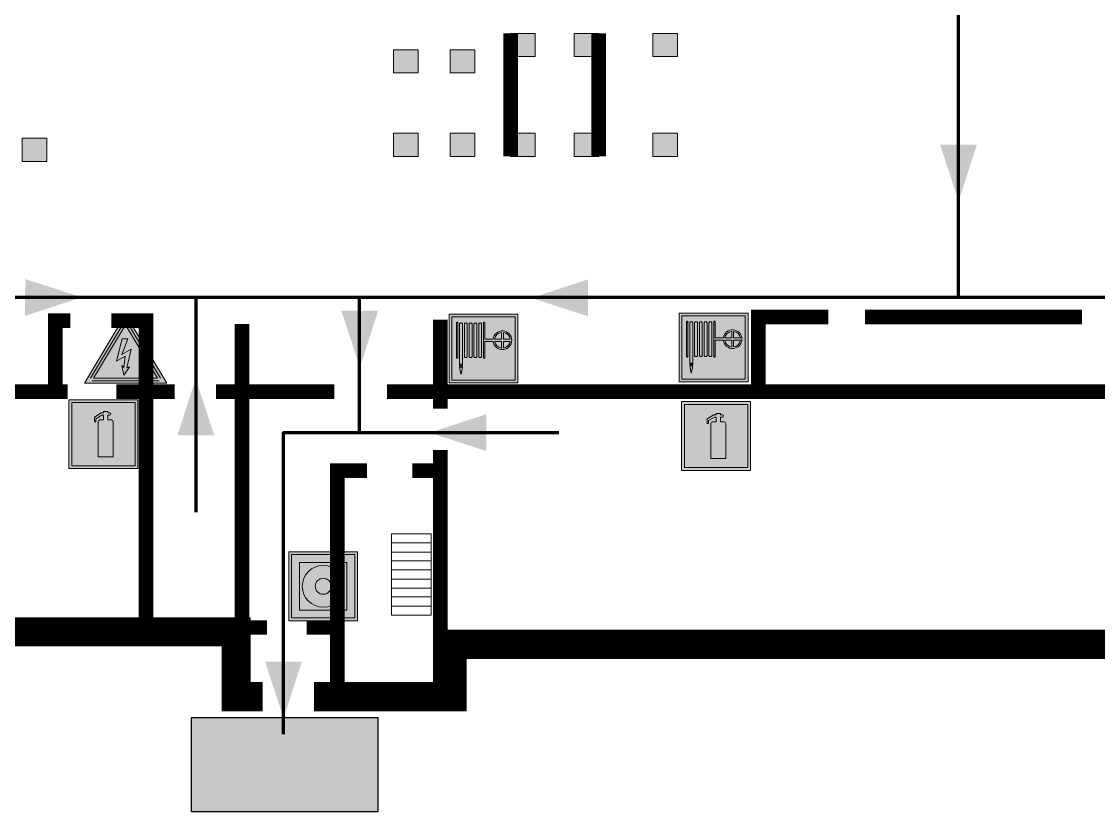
# Model space of a CAD drawing. Header units: millimetres. Extents: x 13114 to 67229, y 22859 to 38520.
# Drawn here: x 28373.5 to 28498.7, y 24401.2 to 24493.1 of the extents above; entities that cross this region are included whole.
import ezdxf

# ---------------------------------------------------------------- set-up
doc = ezdxf.new("R2010")
doc.units = ezdxf.units.MM
doc.layers.add('План_Штампы', color=7, linetype='Continuous')

# ---------------------------------------------------------------- blocks, each defined once
blk = doc.blocks.new('A$C7B4425F7')
at = {"true_color": 0xffffff}
blk.add_hatch(color=7, dxfattribs=at).paths.add_polyline_path([(0, 0), (-16, 0), (-16, -8), (0, -8)])
h = blk.add_hatch(color=126)
h.paths.add_polyline_path([(-0.2, -0.2), (-15.8, -0.2), (-15.8, -7.8), (-0.2, -7.8)])
h.paths.add_polyline_path([(-11.765, -2.031), (-11.765, -3.656), (-11.17, -3.656, -0.568275), (-11.17, -6.176), (-12.579, -6.176), (-12.579, -2.031)], flags=16)
h.paths.add_polyline_path([(-13.327, -4.117, -0.495768), (-13.589, -6.176), (-15.031, -6.176), (-15.031, -2.031), (-13.589, -2.031, -0.487973)], flags=16)
h.paths.add_polyline_path([(-10.252, -2.031), (-9.479, -2.031), (-9.479, -6.176), (-10.252, -6.176)], flags=16)
h.paths.add_polyline_path([(-13.842, -3.686), (-14.24, -3.686), (-14.24, -3.034), (-13.897, -3.034, -0.692621)], flags=0)
h.paths.add_polyline_path([(-9.15, -2.031), (-8.395, -2.031), (-8.039, -3.067), (-7.683, -2.031), (-6.928, -2.031), (-7.641, -4.104), (-6.928, -6.176), (-7.683, -6.176), (-8.039, -5.14), (-8.395, -6.176), (-9.15, -6.176), (-8.438, -4.104)], flags=16)
h.paths.add_polyline_path([(-11.761, -4.463), (-11.418, -4.463, -0.692621), (-11.362, -5.116), (-11.761, -5.116)], flags=0)
h.paths.add_polyline_path([(-13.897, -5.2), (-14.24, -5.2), (-14.24, -4.547), (-13.842, -4.547, -0.708038)], flags=0)
edge = h.paths.add_edge_path(flags=16)
edge.add_ellipse((-5.508, -4.079), major_axis=(0, 2.049), ratio=0.586184, start_angle=0, end_angle=360)
edge = h.paths.add_edge_path(flags=0)
edge.add_ellipse((-5.508, -4.079), major_axis=(0, 1.142), ratio=0.454828, start_angle=0, end_angle=360)
h.paths.add_polyline_path([(-4.129, -4.964, 0.377264), (-3.477, -4.517, 0.0555), (-3.157, -2.031), (-1.659, -2.031), (-1.659, -4.964), (-0.957, -4.964), (-0.957, -7.009), (-1.745, -7.009), (-1.745, -6.176), (-3.297, -6.176), (-3.297, -7.02), (-4.129, -7.02)], flags=16)
h.paths.add_polyline_path([(-2.725, -2.913), (-2.279, -2.913), (-2.279, -4.964), (-3.052, -4.964, 0.079136)], flags=0)
at = {"color": 126}
blk.add_lwpolyline([(-16, -8), (0, -8), (0, 0), (-16, 0)], close=True, dxfattribs=at)
blk = doc.blocks.new('A$C54414219')
at = {"true_color": 0xffffff}
h = blk.add_hatch(color=7, dxfattribs=at)
h.paths.add_polyline_path([(2.39, -9.45), (2.39, -18.3), (11.23, -18.3), (11.23, -9.45)], flags=0)
h.paths.add_polyline_path([(10.71, -13.87, -1), (2.92, -13.87, -1)], flags=0)
h.paths.add_polyline_path([(8.3, -13.87, -1), (5.33, -13.87, -1)], flags=0)
h.paths.add_polyline_path([(0.41, -7.47), (0.41, -20.27), (13.21, -20.27), (13.21, -7.47)])
h.paths.add_polyline_path([(0.92, -19.77), (12.71, -19.77), (12.71, -7.98), (0.92, -7.98)], flags=16)
h.paths.add_polyline_path([(11.23, -9.45), (11.23, -18.3), (2.39, -18.3), (2.39, -9.45)], flags=0)
at = {"lineweight": 5}
h = blk.add_hatch(color=242, dxfattribs=at)
h.paths.add_polyline_path([(12.71, -7.98), (0.92, -7.98), (0.92, -19.77), (12.71, -19.77)])
h.paths.add_polyline_path([(11.23, -18.3), (2.39, -18.3), (2.39, -9.45), (11.23, -9.45)], flags=16)
h.paths.add_polyline_path([(10.71, -13.87, -1), (2.92, -13.87, -1)], flags=0)
h.paths.add_polyline_path([(8.3, -13.87, -1), (5.33, -13.87, -1)], flags=0)
at = {"true_color": 0xffffff}
h = blk.add_hatch(color=7, dxfattribs=at)
h.paths.add_polyline_path([(2.39, -9.45), (2.39, -18.3), (11.23, -18.3), (11.23, -9.45)])
h.paths.add_polyline_path([(10.71, -13.87, -1), (2.92, -13.87, -1)], flags=16)
h.paths.add_polyline_path([(8.3, -13.87, -1), (5.33, -13.87, -1)], flags=0)
at = {"lineweight": 5}
h = blk.add_hatch(color=242, dxfattribs=at)
h.paths.add_polyline_path([(2.92, -13.87, 1), (10.71, -13.87, 1)])
h.paths.add_polyline_path([(8.3, -13.87, -1), (5.33, -13.87, -1)], flags=16)
at = {"color": 242, "lineweight": 5}
for p, q in [((0.41, -20.27), (0.41, -7.47)), ((0.41, -7.47), (13.21, -7.47)), ((0.41, -7.47), (13.21, -7.47)), ((13.21, -20.27), (13.21, -7.47)), ((0.41, -20.27), (13.21, -20.27))]:
    blk.add_line(p, q, dxfattribs=at)
for points in [[(0.92, -7.98), (12.71, -7.98), (12.71, -19.77), (0.92, -19.77)], [(2.39, -9.45), (11.23, -9.45), (11.23, -18.3), (2.39, -18.3)]]:
    blk.add_lwpolyline(points, close=True, dxfattribs=at)
for radius in [3.89, 1.49]:
    blk.add_circle((6.81, -13.87), radius, dxfattribs=at)
blk = doc.blocks.new('A$C37112FD5')
at = {"true_color": 0xf5f5ff}
h = blk.add_hatch(color=7, dxfattribs=at)
h.dxf.hatch_style = 1
h.paths.add_polyline_path([(12.8, -7.4), (0, -7.4), (0, -20.2), (12.8, -20.2)])
h.paths.add_polyline_path([(12.29, -7.91), (12.29, -19.69), (0.51, -19.69), (0.51, -7.91)], flags=16)
h.paths.add_polyline_path([(4.98, -9.04, -0.42597), (5.17, -9.22), (5.17, -12.25), (5.17, -15.29, -0.432244), (4.98, -15.47), (4.83, -15.47, -0.42597), (4.64, -15.29), (4.64, -12.25), (4.64, -9.22, -0.432244), (4.83, -9.04)], flags=0)
h.paths.add_polyline_path([(4.28, -9.22), (4.28, -12.25), (4.28, -15.29, -0.432244), (4.09, -15.47), (3.94, -15.47, -0.42597), (3.75, -15.29), (3.75, -12.25), (3.75, -9.22, -0.432244), (3.94, -9.04), (4.09, -9.04, -0.42597)], flags=0)
h.paths.add_polyline_path([(5.72, -9.04), (5.87, -9.04, -0.42597), (6.06, -9.22), (6.06, -12.25), (6.06, -15.29, -0.432244), (5.87, -15.47), (5.72, -15.47, -0.42597), (5.53, -15.29), (5.53, -12.25), (5.53, -9.22, -0.432244)], flags=0)
h.paths.add_polyline_path([(6.42, -8.9), (6.5, -8.9, -0.42597), (6.69, -9.08), (6.69, -12.03), (8.21, -12.03, -15.824349), (8.21, -12.47), (6.69, -12.47), (6.69, -15.42, -0.432244), (6.5, -15.6), (6.42, -15.6)], flags=0)
h.paths.add_polyline_path([(3.39, -9.22), (3.39, -12.25), (3.39, -15.29, -0.432244), (3.2, -15.47), (3.05, -15.47, -0.42597), (2.85, -15.29), (2.85, -12.25), (2.85, -9.22, -0.432244), (3.05, -9.04), (3.2, -9.04, -0.42597)], flags=0)
h.paths.add_polyline_path([(2.5, -9.22), (2.5, -16.71), (1.96, -16.71), (1.96, -9.22, -0.432244), (2.15, -9.04), (2.31, -9.04, -0.42597)], flags=0)
h.paths.add_polyline_path([(1.61, -8.9), (1.61, -15.6), (1.57, -15.6, -0.42597), (1.37, -15.42), (1.37, -12.03), (1.37, -9.09, -0.432244), (1.57, -8.9)], flags=0)
h.paths.add_polyline_path([(9.76, -10.81), (9.76, -12.03), (8.49, -12.03, -0.336371)], flags=0)
h.paths.add_polyline_path([(8.49, -12.47), (9.76, -12.47), (9.76, -13.7, -0.336371)], flags=0)
h.paths.add_polyline_path([(10.11, -10.81, -0.336371), (11.38, -12.03), (10.11, -12.03)], flags=0)
h.paths.add_polyline_path([(10.11, -12.47), (11.38, -12.47, -0.336371), (10.11, -13.7)], flags=0)
h.paths.add_polyline_path([(2.5, -16.84), (2.5, -17.05), (1.97, -17.05), (1.97, -16.84)], flags=0)
h.paths.add_polyline_path([(2.5, -17.24, -0.033778), (2.24, -18.6, -0.033778), (1.97, -17.24)], flags=0)
h = blk.add_hatch(color=242)
h.dxf.hatch_style = 1
h.paths.add_polyline_path([(12.29, -7.91), (0.51, -7.91), (0.51, -19.69), (12.29, -19.69)])
h.paths.add_polyline_path([(6.42, -15.6), (6.42, -8.9), (6.5, -8.9, -0.42597), (6.69, -9.08), (6.69, -12.03), (8.21, -12.03, -15.824349), (8.21, -12.47), (6.69, -12.47), (6.69, -15.42, -0.432244), (6.5, -15.6)], flags=16)
h.paths.add_polyline_path([(5.87, -15.47), (5.72, -15.47, -0.42597), (5.53, -15.29), (5.53, -12.25), (5.53, -9.22, -0.432244), (5.72, -9.04), (5.87, -9.04, -0.42597), (6.06, -9.22), (6.06, -12.25), (6.06, -15.29, -0.432244)], flags=16)
h.paths.add_polyline_path([(4.98, -15.47), (4.83, -15.47, -0.42597), (4.64, -15.29), (4.64, -12.25), (4.64, -9.22, -0.432244), (4.83, -9.04), (4.98, -9.04, -0.42597), (5.17, -9.22), (5.17, -12.25), (5.17, -15.29, -0.432244)], flags=16)
h.paths.add_polyline_path([(4.09, -15.47), (3.94, -15.47, -0.42597), (3.75, -15.29), (3.75, -12.25), (3.75, -9.22, -0.432244), (3.94, -9.04), (4.09, -9.04, -0.42597), (4.28, -9.22), (4.28, -12.25), (4.28, -15.29, -0.432244)], flags=16)
h.paths.add_polyline_path([(3.2, -15.47), (3.05, -15.47, -0.42597), (2.85, -15.29), (2.85, -12.25), (2.85, -9.22, -0.432244), (3.05, -9.04), (3.2, -9.04, -0.42597), (3.39, -9.22), (3.39, -12.25), (3.39, -15.29, -0.432244)], flags=16)
h.paths.add_polyline_path([(2.5, -17.05), (1.97, -17.05), (1.97, -16.84), (2.5, -16.84)], flags=16)
h.paths.add_polyline_path([(2.5, -17.24, -0.033778), (2.24, -18.6, -0.033778), (1.97, -17.24)], flags=16)
h.paths.add_polyline_path([(2.5, -16.71), (1.96, -16.71), (1.96, -9.22, -0.432244), (2.15, -9.04), (2.31, -9.04, -0.42597), (2.5, -9.22)], flags=16)
h.paths.add_polyline_path([(1.61, -15.6), (1.57, -15.6, -0.42597), (1.37, -15.42), (1.37, -12.03), (1.37, -9.09, -0.432244), (1.57, -8.9), (1.61, -8.9)], flags=16)
h.paths.add_polyline_path([(8.49, -12.47), (9.76, -12.47), (9.76, -13.7, -0.336371)], flags=0)
h.paths.add_polyline_path([(10.11, -13.7), (10.11, -12.47), (11.38, -12.47, -0.336371)], flags=0)
h.paths.add_polyline_path([(8.49, -12.03, -0.336371), (9.76, -10.81), (9.76, -12.03)], flags=0)
h.paths.add_polyline_path([(10.11, -12.03), (10.11, -10.81, -0.336371), (11.38, -12.03)], flags=0)
h = blk.add_hatch(color=7, dxfattribs=at)
h.dxf.hatch_style = 1
h.paths.add_polyline_path([(1.61, -8.9), (1.57, -8.9, 0.432244), (1.37, -9.09), (1.37, -12.03), (1.37, -15.42, 0.42597), (1.57, -15.6), (1.61, -15.6)])
h.paths.add_polyline_path([(2.5, -9.22, 0.42597), (2.31, -9.04), (2.15, -9.04, 0.432244), (1.96, -9.22), (1.96, -16.71), (2.5, -16.71)])
h.paths.add_polyline_path([(2.5, -16.84), (1.97, -16.84), (1.97, -17.05), (2.5, -17.05)])
h.paths.add_polyline_path([(2.5, -17.24), (1.97, -17.24, 0.033778), (2.24, -18.6, 0.033778)])
h.paths.add_polyline_path([(3.39, -12.25), (3.39, -9.22, 0.42597), (3.2, -9.04), (3.05, -9.04, 0.432244), (2.85, -9.22), (2.85, -12.25), (2.85, -15.29, 0.42597), (3.05, -15.47), (3.2, -15.47, 0.432244), (3.39, -15.29)])
h.paths.add_polyline_path([(4.28, -12.25), (4.28, -9.22, 0.42597), (4.09, -9.04), (3.94, -9.04, 0.432244), (3.75, -9.22), (3.75, -12.25), (3.75, -15.29, 0.42597), (3.94, -15.47), (4.09, -15.47, 0.432244), (4.28, -15.29)])
h.paths.add_polyline_path([(5.17, -12.25), (5.17, -9.22, 0.42597), (4.98, -9.04), (4.83, -9.04, 0.432244), (4.64, -9.22), (4.64, -12.25), (4.64, -15.29, 0.42597), (4.83, -15.47), (4.98, -15.47, 0.432244), (5.17, -15.29)])
h.paths.add_polyline_path([(6.06, -12.25), (6.06, -9.22, 0.42597), (5.87, -9.04), (5.72, -9.04, 0.432244), (5.53, -9.22), (5.53, -12.25), (5.53, -15.29, 0.42597), (5.72, -15.47), (5.87, -15.47, 0.432244), (6.06, -15.29)])
h.paths.add_polyline_path([(6.69, -12.47), (8.21, -12.47, 15.824349), (8.21, -12.03), (6.69, -12.03), (6.69, -9.08, 0.42597), (6.5, -8.9), (6.42, -8.9), (6.42, -15.6), (6.5, -15.6, 0.432244), (6.69, -15.42)])
h.paths.add_polyline_path([(8.49, -12.47), (9.76, -12.47), (9.76, -13.7, -0.336371)], flags=16)
h.paths.add_polyline_path([(8.49, -12.03, -0.336371), (9.76, -10.81), (9.76, -12.03)], flags=16)
h.paths.add_polyline_path([(10.11, -12.47), (11.38, -12.47, -0.336371), (10.11, -13.7)], flags=16)
h.paths.add_polyline_path([(10.11, -12.03), (10.11, -10.81, -0.336371), (11.38, -12.03)], flags=16)
h = blk.add_hatch(color=242)
h.dxf.hatch_style = 1
h.paths.add_polyline_path([(9.76, -10.81, 0.336371), (8.49, -12.03), (9.76, -12.03)])
h.paths.add_polyline_path([(10.11, -10.81), (10.11, -12.03), (11.38, -12.03, 0.336371)])
h.paths.add_polyline_path([(11.38, -12.47), (10.11, -12.47), (10.11, -13.7, 0.336371)])
h.paths.add_polyline_path([(9.76, -12.47), (8.49, -12.47, 0.336371), (9.76, -13.7)])
at = {"color": 242, "lineweight": 5}
for p, q in [((0, -20.2), (0, -7.4)), ((0, -7.4), (12.8, -7.4)), ((12.8, -20.2), (12.8, -7.4)), ((1.37, -12.03), (1.37, -9.08)), ((1.57, -8.9), (1.61, -8.9)), ((1.61, -8.9), (1.61, -15.6)), ((1.96, -16.71), (1.96, -9.22)), ((2.15, -9.04), (2.31, -9.04)), ((2.5, -16.71), (2.5, -9.22)), ((2.85, -12.25), (2.85, -9.22)), ((3.05, -9.04), (3.2, -9.04)), ((3.39, -12.25), (3.39, -9.22)), ((3.75, -12.25), (3.75, -9.22)), ((3.94, -9.04), (4.09, -9.04)), ((4.28, -12.25), (4.28, -9.22)), ((4.64, -12.25), (4.64, -9.22)), ((4.83, -9.04), (4.98, -9.04)), ((5.17, -12.25), (5.17, -9.22)), ((5.53, -12.25), (5.53, -9.22)), ((5.72, -9.04), (5.87, -9.04)), ((6.06, -12.25), (6.06, -9.22)), ((6.42, -8.9), (6.42, -15.6)), ((6.5, -8.9), (6.42, -8.9)), ((6.69, -12.03), (6.69, -9.08)), ((9.76, -10.81), (9.76, -12.03)), ((10.11, -10.81), (10.11, -12.03)), ((1.37, -12.03), (1.37, -15.42)), ((2.85, -12.25), (2.85, -15.29)), ((3.39, -12.25), (3.39, -15.29)), ((3.75, -12.25), (3.75, -15.29)), ((4.28, -12.25), (4.28, -15.29)), ((4.64, -12.25), (4.64, -15.29)), ((5.17, -12.25), (5.17, -15.29)), ((5.53, -12.25), (5.53, -15.29)), ((6.06, -12.25), (6.06, -15.29)), ((8.21, -12.03), (6.69, -12.03)), ((8.21, -12.47), (6.69, -12.47)), ((6.69, -12.47), (6.69, -15.42)), ((9.76, -12.03), (8.49, -12.03)), ((9.76, -12.47), (8.49, -12.47)), ((9.76, -12.47), (9.76, -13.7)), ((11.38, -12.03), (10.11, -12.03)), ((11.38, -12.47), (10.11, -12.47)), ((10.11, -12.47), (10.11, -13.7)), ((1.57, -15.6), (1.61, -15.6)), ((3.05, -15.47), (3.2, -15.47)), ((3.94, -15.47), (4.09, -15.47)), ((4.83, -15.47), (4.98, -15.47)), ((5.72, -15.47), (5.87, -15.47)), ((6.42, -15.6), (6.5, -15.6)), ((1.96, -16.71), (2.5, -16.71)), ((1.97, -16.84), (2.5, -16.84)), ((1.97, -17.05), (1.97, -16.84)), ((2.5, -17.05), (1.97, -17.05)), ((1.97, -17.24), (2.5, -17.24)), ((2.5, -16.84), (2.5, -17.05)), ((0, -20.2), (12.8, -20.2))]:
    blk.add_line(p, q, dxfattribs=at)
blk.add_lwpolyline([(0.51, -7.91), (12.29, -7.91), (12.29, -19.69), (0.51, -19.69)], close=True, dxfattribs=at)
for centre, radius, start, end in [((1.56, -9.09), 0.182, 87.1027, 180.6071), ((2.15, -9.22), 0.182, 87.1027, 180.6071), ((2.32, -9.22), 0.182, 359.3929, 92.8973), ((3.04, -9.22), 0.182, 87.1027, 180.6071), ((3.21, -9.22), 0.182, 359.3929, 92.8973), ((3.93, -9.22), 0.182, 87.1027, 180.6071), ((4.1, -9.22), 0.182, 359.3929, 92.8973), ((4.82, -9.22), 0.182, 87.1027, 180.6071), ((4.99, -9.22), 0.182, 359.3929, 92.8973), ((5.71, -9.22), 0.182, 87.1027, 180.6071), ((5.88, -9.22), 0.182, 359.3929, 92.8973), ((6.51, -9.09), 0.182, 359.3929, 92.8973), ((9.93, -12.25), 1.74, 187.2319, 172.7681), ((9.93, -12.25), 1.46, 96.9927, 171.3585), ((9.93, -12.25), 1.46, 8.6415, 83.0073), ((9.93, -12.25), 1.46, 188.6415, 263.0073), ((9.93, -12.25), 1.46, 276.9927, 351.3585), ((1.56, -15.42), 0.182, 179.3929, 272.8973), ((3.04, -15.29), 0.182, 179.3929, 272.8973), ((3.21, -15.29), 0.182, 267.1027, 0.6071), ((3.93, -15.29), 0.182, 179.3929, 272.8973), ((4.1, -15.29), 0.182, 267.1027, 0.6071), ((4.82, -15.29), 0.182, 179.3929, 272.8973), ((4.99, -15.29), 0.182, 267.1027, 0.6071), ((5.71, -15.29), 0.182, 179.3929, 272.8973), ((5.88, -15.29), 0.182, 267.1027, 0.6071), ((6.51, -15.42), 0.182, 267.1027, 0.6071), ((12.17, -15.98), 10.27, 187.041, 194.7793), ((-7.7, -15.98), 10.27, 345.2207, 352.959)]:
    blk.add_arc(centre, radius, start, end, dxfattribs=at)
blk = doc.blocks.new('A$C3AD82952')
at = {"true_color": 0xf5f5ff}
h = blk.add_hatch(color=7, dxfattribs=at)
h.dxf.hatch_style = 1
h.paths.add_polyline_path([(8.21, 8.73, 0.414214), (7.89, 9.05), (7.22, 9.05), (7.22, 9.92), (7.59, 9.92, 1), (7.57, 10.36), (7.22, 10.36), (7.22, 10.6), (6.43, 10.6), (6.43, 10.36), (6.01, 10.36), (4.74, 9.59), (4.74, 8.69), (4.98, 8.73), (4.98, 9.26), (6.12, 9.91), (6.43, 9.91), (6.43, 9.05), (5.76, 9.05, 0.414214), (5.44, 8.73), (5.44, 2.2), (8.21, 2.2)], flags=0)
h.paths.add_polyline_path([(12.8, 12.8), (0, 12.8), (0, 0), (12.8, 0)])
h.paths.add_polyline_path([(0.51, 12.29), (12.29, 12.29), (12.29, 0.51), (0.51, 0.51)], flags=16)
h.paths.add_polyline_path([(4.74, 9.59), (6.01, 10.36), (6.43, 10.36), (6.43, 10.6), (7.22, 10.6), (7.22, 10.36), (7.59, 10.36, -0.94586), (7.59, 9.92), (7.22, 9.92), (7.22, 9.05), (7.89, 9.05, -0.414214), (8.21, 8.73), (8.21, 2.2), (5.44, 2.2), (5.44, 8.73, -0.414214), (5.76, 9.05), (6.43, 9.05), (6.43, 9.91), (6.12, 9.91), (4.98, 9.26), (4.98, 8.73), (4.74, 8.69)], flags=0)
h = blk.add_hatch(color=242)
h.dxf.hatch_style = 1
h.paths.add_polyline_path([(12.29, 12.29), (0.51, 12.29), (0.51, 0.51), (12.29, 0.51)])
h.paths.add_polyline_path([(4.74, 8.69), (4.74, 9.59), (6.01, 10.36), (6.43, 10.36), (6.43, 10.6), (7.22, 10.6), (7.22, 10.36), (7.59, 10.36, -0.94586), (7.59, 9.92), (7.22, 9.92), (7.22, 9.05), (7.89, 9.05, -0.414214), (8.21, 8.73), (8.21, 2.2), (5.44, 2.2), (5.44, 8.73, -0.414214), (5.76, 9.05), (6.43, 9.05), (6.43, 9.91), (6.12, 9.91), (4.98, 9.26), (4.98, 8.73)], flags=16)
h = blk.add_hatch(color=7, dxfattribs=at)
h.dxf.hatch_style = 1
h.paths.add_polyline_path([(8.21, 8.73, 0.414214), (7.89, 9.05), (7.22, 9.05), (7.22, 9.92), (7.59, 9.92, 1), (7.57, 10.36), (7.22, 10.36), (7.22, 10.6), (6.43, 10.6), (6.43, 10.36), (6.01, 10.36), (4.74, 9.59), (4.74, 8.69), (4.98, 8.73), (4.98, 9.26), (6.12, 9.91), (6.43, 9.91), (6.43, 9.05), (5.76, 9.05, 0.414214), (5.44, 8.73), (5.44, 2.2), (8.21, 2.2)])
at = {"color": 242, "lineweight": 5}
for p, q in [((0, 0), (0, 12.8)), ((0, 12.8), (12.8, 12.8)), ((12.8, 0), (12.8, 12.8)), ((6.01, 10.36), (4.74, 9.59)), ((6.01, 10.36), (6.43, 10.36)), ((7.22, 10.6), (6.43, 10.6)), ((6.43, 10.6), (6.43, 10.36)), ((7.22, 10.36), (7.22, 10.6)), ((7.59, 10.36), (7.22, 10.36)), ((4.74, 9.59), (4.74, 8.69)), ((4.74, 8.69), (4.98, 8.73)), ((4.98, 9.26), (6.12, 9.91)), ((4.98, 8.73), (4.98, 9.26)), ((5.44, 2.2), (5.44, 8.73)), ((5.76, 9.05), (6.43, 9.05)), ((6.12, 9.91), (6.43, 9.91)), ((6.43, 9.91), (6.43, 9.05)), ((7.22, 9.05), (7.22, 9.92)), ((7.59, 9.92), (7.22, 9.92)), ((7.89, 9.05), (7.22, 9.05)), ((8.21, 2.2), (8.21, 8.73)), ((5.44, 2.2), (8.21, 2.2)), ((0, 0), (12.8, 0))]:
    blk.add_line(p, q, dxfattribs=at)
blk.add_lwpolyline([(0.51, 12.29), (12.29, 12.29), (12.29, 0.51), (0.51, 0.51)], close=True, dxfattribs=at)
for centre, radius, start, end in [((7.58, 10.14), 0.223, 273.1875, 86.8125), ((5.76, 8.73), 0.32, 90, 180), ((7.89, 8.73), 0.32, 0, 90)]:
    blk.add_arc(centre, radius, start, end, dxfattribs=at)
blk = doc.blocks.new('A$C3E6D3DDE')
at = {"lineweight": 5}
h = blk.add_hatch(color=40, dxfattribs=at)
h.paths.add_polyline_path([(24.1, 1.45), (16.46, -11.35), (31.74, -11.35)])
h.paths.add_polyline_path([(24.09, -0.46), (30.03, -10.41), (18.14, -10.41)], flags=16)
h.paths.add_polyline_path([(24.54, -3.08), (23.41, -6.02), (25.13, -5.01), (24.33, -8.5), (24.82, -8.27), (23.79, -9.86), (23.4, -8.04), (23.8, -8.43), (24.04, -6.29), (22.39, -7.25), (23.44, -3.08)], flags=0)
h = blk.add_hatch(color=256, dxfattribs=at)
h.paths.add_polyline_path([(24.37, 0.03, 0.567511), (23.82, 0.03), (17.59, -10.4, 0.582454), (17.86, -10.88), (30.32, -10.88, 0.582149), (30.6, -10.4)])
h.paths.add_polyline_path([(24.09, -0.46), (18.14, -10.41), (30.03, -10.41)], flags=16)
h.paths.add_polyline_path([(24.54, -3.08), (23.41, -6.02), (25.13, -5.01), (24.33, -8.5), (24.82, -8.27), (23.79, -9.86), (23.4, -8.04), (23.8, -8.43), (24.04, -6.29), (22.39, -7.25), (23.44, -3.08)], flags=0)
h = blk.add_hatch(color=40, dxfattribs=at)
h.paths.add_polyline_path([(24.09, -0.46), (18.14, -10.41), (30.03, -10.41)])
h.paths.add_polyline_path([(24.82, -8.27), (23.79, -9.86), (23.4, -8.04), (23.8, -8.43), (24.04, -6.29), (22.39, -7.25), (23.44, -3.08), (24.54, -3.08), (23.41, -6.02), (25.13, -5.01), (24.33, -8.5)], flags=16)
at = {"color": 40, "lineweight": 5}
for p, q in [((16.46, -11.35), (24.1, 1.45)), ((24.1, 1.45), (31.74, -11.35))]:
    blk.add_line(p, q, dxfattribs=at)
at = {"lineweight": 5}
for p, q in [((17.59, -10.4), (23.82, 0.03)), ((24.37, 0.03), (30.6, -10.4)), ((18.14, -10.41), (24.09, -0.46)), ((24.09, -0.46), (30.03, -10.41)), ((23.44, -3.08), (22.39, -7.25)), ((23.41, -6.02), (24.54, -3.08)), ((24.54, -3.08), (23.44, -3.08)), ((25.13, -5.01), (23.41, -6.02)), ((24.33, -8.5), (25.13, -5.01)), ((22.39, -7.25), (24.04, -6.29)), ((24.04, -6.29), (23.8, -8.43)), ((23.8, -8.43), (23.4, -8.04)), ((23.4, -8.04), (23.79, -9.86)), ((23.79, -9.86), (24.82, -8.27)), ((24.82, -8.27), (24.33, -8.5)), ((17.86, -10.88), (30.32, -10.88)), ((18.14, -10.41), (30.03, -10.41))]:
    blk.add_line(p, q, dxfattribs=at)
at = {"color": 50, "lineweight": 5}
blk.add_line((31.74, -11.35), (16.46, -11.35), dxfattribs=at)

msp = doc.modelspace()

# ---------------------------------------------------------------- hatches: boundary and pattern name
at = {"lineweight": 0}
h = msp.add_hatch(color=256, dxfattribs=at)
h.dxf.hatch_style = 1
h.paths.add_polyline_path([(28433.22, 24491.7), (28430.35, 24491.7), (28430.35, 24489.02), (28433.22, 24489.02)])
h = msp.add_hatch(color=256, dxfattribs=at)
h.dxf.hatch_style = 1
h.paths.add_polyline_path([(28440.61, 24491.7), (28437.74, 24491.7), (28437.74, 24489.02), (28440.61, 24489.02)])
h = msp.add_hatch(color=256, dxfattribs=at)
h.dxf.hatch_style = 1
h.paths.add_polyline_path([(28449.74, 24491.7), (28446.88, 24491.7), (28446.88, 24489.02), (28449.74, 24489.02)])
h = msp.add_hatch(color=256, dxfattribs=at)
h.dxf.hatch_style = 1
h.paths.add_polyline_path([(28419.63, 24489.79), (28416.76, 24489.79), (28416.76, 24487.1), (28419.63, 24487.1)])
h = msp.add_hatch(color=256, dxfattribs=at)
h.dxf.hatch_style = 1
h.paths.add_polyline_path([(28426.19, 24489.79), (28423.32, 24489.79), (28423.32, 24487.1), (28426.19, 24487.1)])
h = msp.add_hatch(color=256, dxfattribs=at)
h.dxf.hatch_style = 1
h.paths.add_polyline_path([(28376.44, 24479.5), (28373.57, 24479.5), (28373.57, 24476.81), (28376.44, 24476.81)])
h = msp.add_hatch(color=256, dxfattribs=at)
h.dxf.hatch_style = 1
h.paths.add_polyline_path([(28419.63, 24480.09), (28416.76, 24480.09), (28416.76, 24477.4), (28419.63, 24477.4)])
h = msp.add_hatch(color=256, dxfattribs=at)
h.dxf.hatch_style = 1
h.paths.add_polyline_path([(28426.19, 24480.09), (28423.32, 24480.09), (28423.32, 24477.4), (28426.19, 24477.4)])
h = msp.add_hatch(color=256, dxfattribs=at)
h.dxf.hatch_style = 1
h.paths.add_polyline_path([(28433.22, 24480.09), (28430.35, 24480.09), (28430.35, 24477.4), (28433.22, 24477.4)])
h = msp.add_hatch(color=256, dxfattribs=at)
h.dxf.hatch_style = 1
h.paths.add_polyline_path([(28440.61, 24480.09), (28437.74, 24480.09), (28437.74, 24477.4), (28440.61, 24477.4)])
h = msp.add_hatch(color=256, dxfattribs=at)
h.dxf.hatch_style = 1
h.paths.add_polyline_path([(28449.74, 24480.09), (28446.88, 24480.09), (28446.88, 24477.4), (28449.74, 24477.4)])

# ---------------------------------------------------------------- linework, layer by layer
at = {"color": 126, "lineweight": 100, "true_color": 0x008754}
for points in [[(28297.02, 24536.4), (28482.39, 24536.4), (28482.39, 24460.97)], [(28710.92, 24460.97), (28251, 24460.97)], [(28393.75, 24460.97), (28393.75, 24436.04)], [(28412.8, 24445.24), (28412.8, 24460.97)], [(28435.97, 24445.24), (28403.91, 24445.24), (28403.91, 24410.22)]]:
    msp.add_lwpolyline(points, dxfattribs=at)
at = {"lineweight": 0, "const_width": 1.7, "elevation": 1.7}
for points in [[(28430.35, 24491.7), (28430.35, 24477.4)], [(28440.61, 24491.7), (28440.61, 24477.4)], [(28467.29, 24458.72), (28459.17, 24458.72), (28459.17, 24450.04)], [(28496.8, 24458.72), (28471.57, 24458.72)], [(28383.94, 24458.29), (28387.98, 24458.29), (28387.98, 24421.87)], [(28399.13, 24415.5), (28399.13, 24457.92)], [(28422.2, 24448.04), (28422.2, 24458.41)], [(28378.86, 24450.04), (28264.58, 24450.04)], [(28391.32, 24450.04), (28384.51, 24450.04)], [(28409.87, 24450.04), (28396.1, 24450.04)], [(28520.54, 24450.04), (28416, 24450.04)], [(28422.2, 24415.22), (28422.2, 24443.25)], [(28413.67, 24440.86), (28410.23, 24440.86), (28410.23, 24414.47), (28410.23, 24422.61), (28406.65, 24422.61)], [(28422.2, 24440.86), (28418.94, 24440.86)], [(28402.05, 24422.61), (28399.32, 24422.61)]]:
    msp.add_lwpolyline(points, dxfattribs=at)
at = {"lineweight": 0}
for points in [[(28433.22, 24489.02), (28430.35, 24489.02), (28430.35, 24491.7), (28433.22, 24491.7)], [(28440.61, 24489.02), (28437.74, 24489.02), (28437.74, 24491.7), (28440.61, 24491.7)], [(28449.74, 24489.02), (28446.88, 24489.02), (28446.88, 24491.7), (28449.74, 24491.7)], [(28419.63, 24487.1), (28416.76, 24487.1), (28416.76, 24489.79), (28419.63, 24489.79)], [(28426.19, 24487.1), (28423.32, 24487.1), (28423.32, 24489.79), (28426.19, 24489.79)], [(28376.44, 24476.81), (28373.57, 24476.81), (28373.57, 24479.5), (28376.44, 24479.5)], [(28419.63, 24477.4), (28416.76, 24477.4), (28416.76, 24480.09), (28419.63, 24480.09)], [(28426.19, 24477.4), (28423.32, 24477.4), (28423.32, 24480.09), (28426.19, 24480.09)], [(28433.22, 24477.4), (28430.35, 24477.4), (28430.35, 24480.09), (28433.22, 24480.09)], [(28440.61, 24477.4), (28437.74, 24477.4), (28437.74, 24480.09), (28440.61, 24480.09)], [(28449.74, 24477.4), (28446.88, 24477.4), (28446.88, 24480.09), (28449.74, 24480.09)], [(28421.11, 24433.49), (28416.51, 24433.49), (28416.51, 24432.44), (28421.11, 24432.44)], [(28421.11, 24432.44), (28416.51, 24432.44), (28416.51, 24431.39), (28421.11, 24431.39)], [(28421.11, 24431.39), (28416.51, 24431.39), (28416.51, 24430.35), (28421.11, 24430.35)], [(28421.11, 24430.35), (28416.51, 24430.35), (28416.51, 24429.3), (28421.11, 24429.3)], [(28421.11, 24429.3), (28416.51, 24429.3), (28416.51, 24428.25), (28421.11, 24428.25)], [(28421.11, 24428.25), (28416.51, 24428.25), (28416.51, 24427.2), (28421.11, 24427.2)], [(28421.11, 24427.2), (28416.51, 24427.2), (28416.51, 24426.16), (28421.11, 24426.16)], [(28421.11, 24426.16), (28416.51, 24426.16), (28416.51, 24425.11), (28421.11, 24425.11)], [(28421.11, 24425.11), (28416.51, 24425.11), (28416.51, 24424.06), (28421.11, 24424.06)]]:
    msp.add_lwpolyline(points, close=True, dxfattribs=at)
for points, const_width in [([(28379.18, 24458.29), (28377.42, 24458.29), (28377.42, 24450.04)], 1.7), ([(28401.52, 24414.57), (28398.46, 24414.57), (28398.46, 24422.11), (28291.53, 24422.11)], 3.4), ([(28570.24, 24420.66), (28423.54, 24420.66), (28423.54, 24414.57), (28407.49, 24414.57)], 3.4)]:
    msp.add_lwpolyline(points, dxfattribs=dict(at, const_width=const_width))
at = {"layer": 'План_Штампы', "color": 126, "true_color": 0x008754}
for points in [[(28480.28, 24478.77), (28484.56, 24478.76), (28482.44, 24472.18)], [(28373.92, 24458.85), (28373.93, 24463.13), (28380.51, 24461.01)], [(28439.37, 24463.09), (28439.36, 24458.8), (28432.78, 24460.93)], [(28410.67, 24459.45), (28414.96, 24459.44), (28412.84, 24452.87)], [(28395.91, 24444.95), (28391.63, 24444.96), (28393.75, 24451.54)], [(28427.55, 24447.42), (28427.54, 24443.13), (28420.96, 24445.26)], [(28401.81, 24418.65), (28406.09, 24418.64), (28403.97, 24412.06)]]:
    msp.add_solid(points, dxfattribs=at)

# ---------------------------------------------------------------- block references
for name, p, xscale, yscale, zscale in [('A$C3E6D3DDE', (28370.54, 24458.11), 0.625, 0.625, 0.625), ('A$C37112FD5', (28423.2, 24463.67), 0.6249984004534781, 0.6249984004534781, 0.6249984004534781), ('A$C37112FD5', (28449.96, 24463.8), 0.6249984004534781, 0.6249984004534781, 0.6249984004534781), ('A$C3AD82952', (28379.02, 24441.09), 0.625, 0.625, 0.625), ('A$C3AD82952', (28450.24, 24440.88), 0.625, 0.625, 0.625)]:
    msp.add_blockref(name, p, dxfattribs=dict(xscale=xscale, yscale=yscale, zscale=zscale))
at = {"xscale": 0.625, "yscale": 0.625, "zscale": 0.625, "rotation": 180}
msp.add_blockref('A$C54414219', (28412.83, 24418.73), dxfattribs=at)
at = {"layer": 'План_Штампы', "xscale": 1.36, "yscale": 1.36, "zscale": 1.36}
msp.add_blockref('A$C7B4425F7', (28414.97, 24412.1), dxfattribs=at)

doc.saveas('drawing.dxf')
